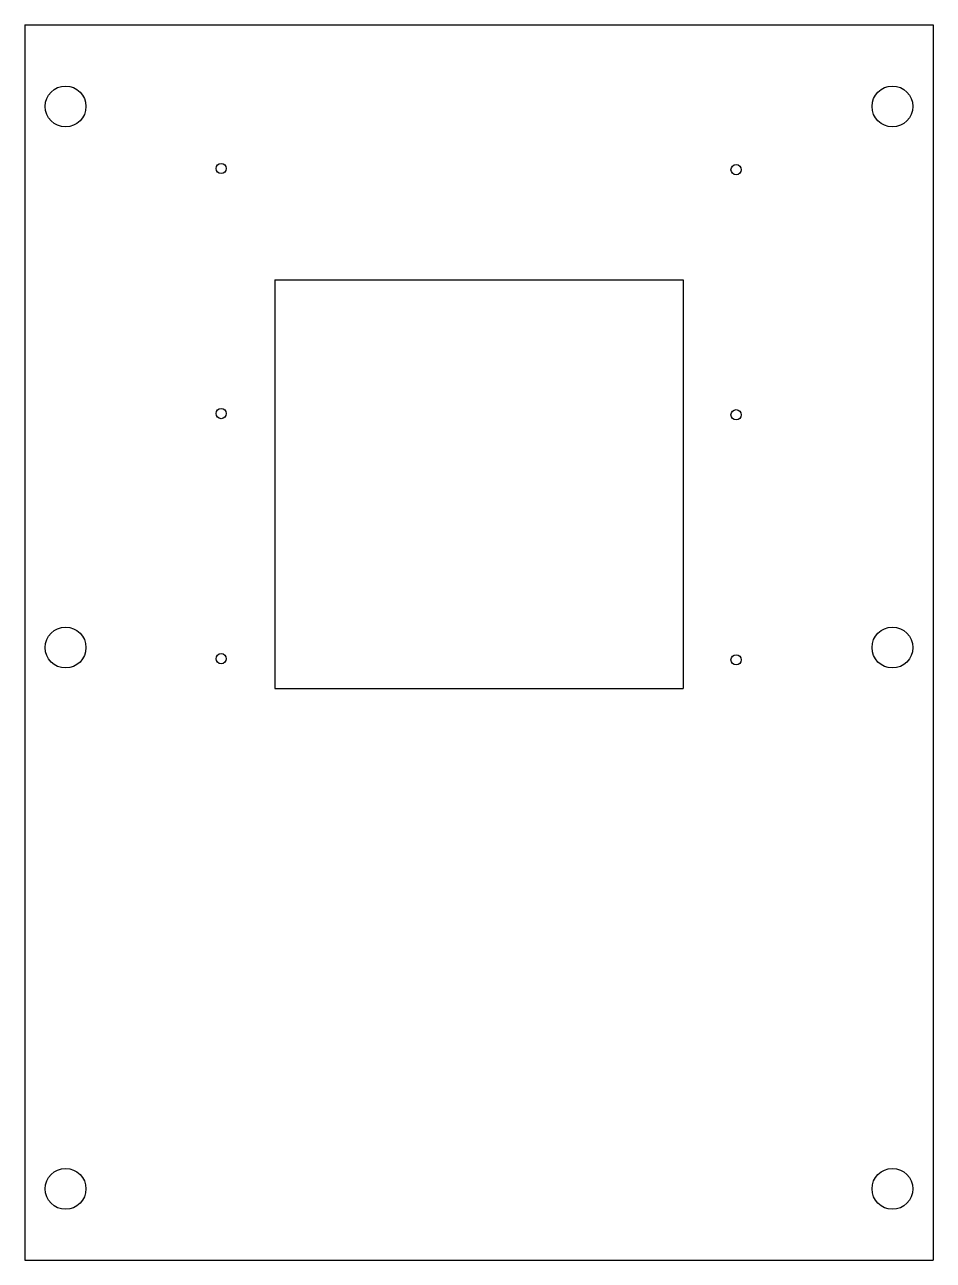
# Model space of a CAD drawing. Header units: inches. Extents: x -5.6 to 5.6, y -7.6 to 7.6.
import ezdxf

# ---------------------------------------------------------------- set-up
doc = ezdxf.new("R2010")
doc.units = ezdxf.units.IN
doc.header["$MEASUREMENT"] = 0

msp = doc.modelspace()

# ---------------------------------------------------------------- linework, layer by layer
at = {"color": 7, "linetype": 'Continuous', "lineweight": 25}
for p, q in [((-5.562, 7.562), (-5.562, -7.562)), ((-5.562, 7.562), (5.562, 7.562)), ((5.562, 7.562), (5.562, -7.562)), ((-2.5, 4.438), (-2.5, -0.562)), ((-2.5, 4.438), (2.5, 4.438)), ((2.5, 4.438), (2.5, -0.562)), ((-2.5, -0.562), (2.5, -0.562)), ((-5.562, -7.562), (5.562, -7.562))]:
    msp.add_line(p, q, dxfattribs=at)
for centre, radius in [((-5.062, 6.562), 0.25), ((5.062, 6.562), 0.25), ((-3.157, 5.802), 0.0625), ((3.148, 5.788), 0.0625), ((-3.157, 2.802), 0.0625), ((3.148, 2.788), 0.0625), ((-5.062, -0.062), 0.25), ((5.062, -0.062), 0.25), ((-3.157, -0.198), 0.0625), ((3.148, -0.212), 0.0625), ((-5.062, -6.688), 0.25), ((5.062, -6.688), 0.25)]:
    msp.add_circle(centre, radius, dxfattribs=at)

doc.saveas('drawing.dxf')
